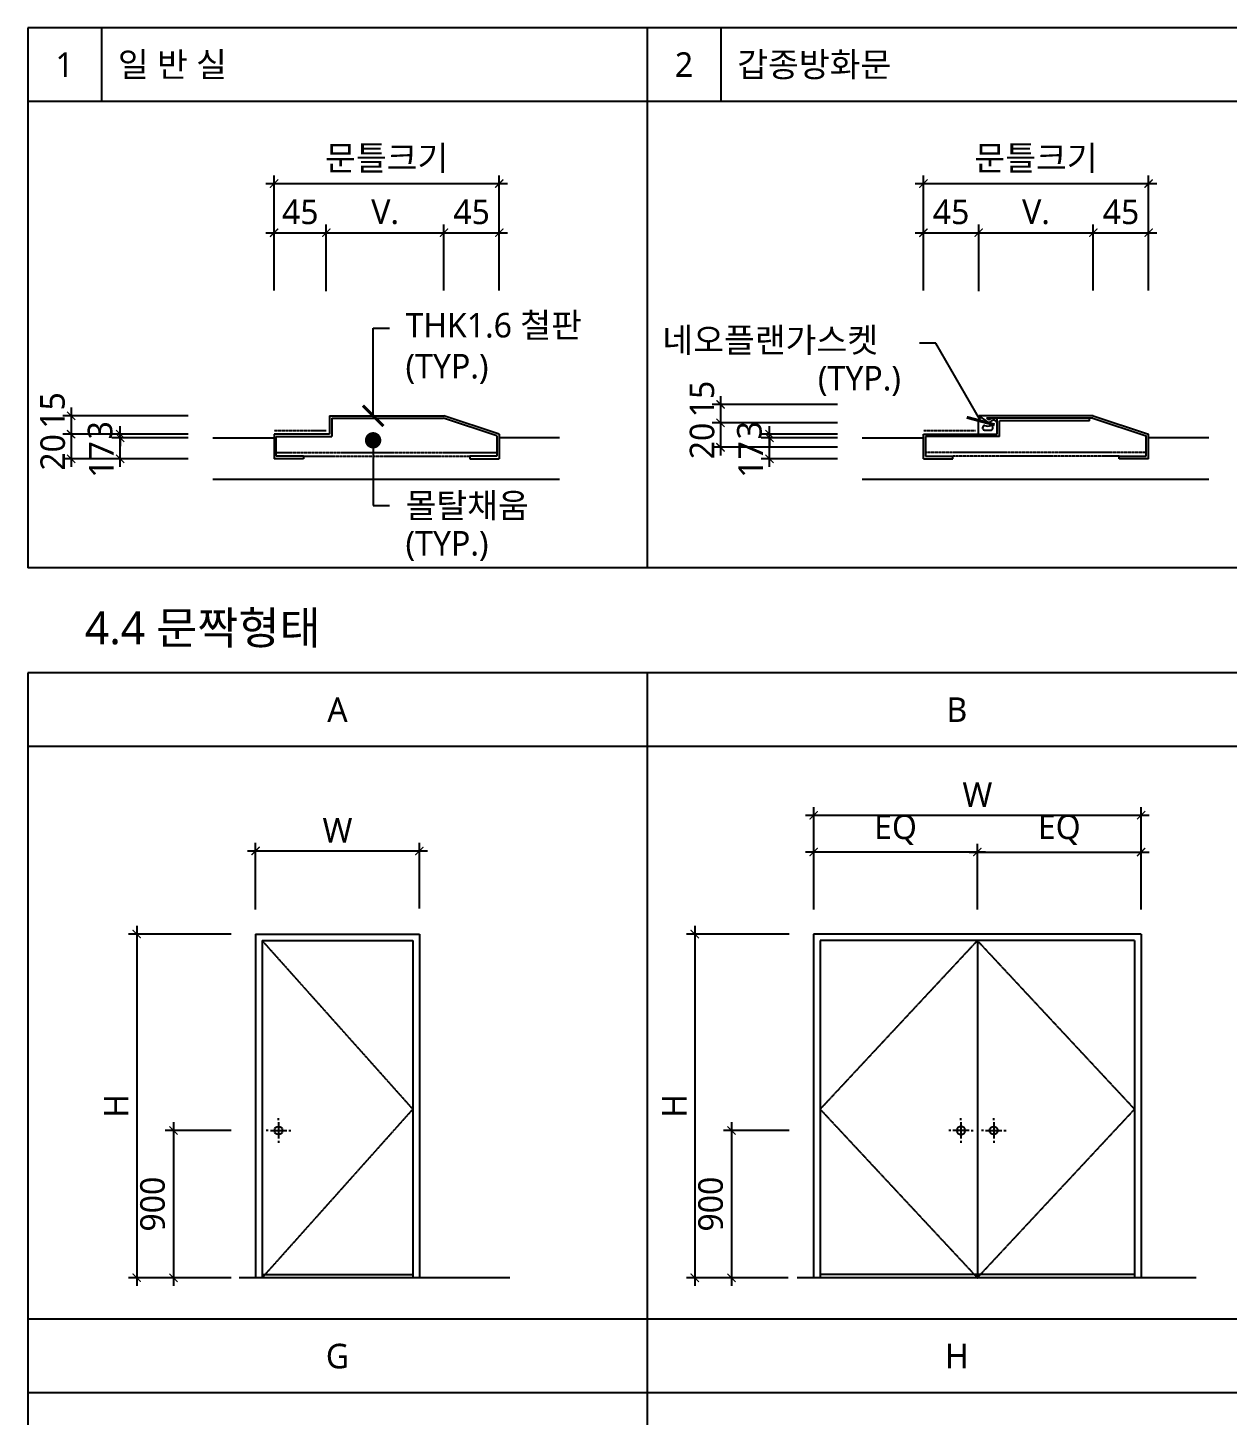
# Model space of a CAD drawing. Header units: inches. Extents: x 10 to 84110, y 29113 to 88513.
# Drawn here: x 27760 to 42412, y 57422 to 74379 of the extents above; entities that cross this region are included whole.
import ezdxf
from ezdxf.enums import TextEntityAlignment as Align

# ---------------------------------------------------------------- set-up
doc = ezdxf.new("R2010")
doc.units = ezdxf.units.IN
doc.header["$MEASUREMENT"] = 0
doc.linetypes.add('DASH_16', pattern=[1.4, 0.7, -0.7])
doc.linetypes.add('HID1-AGI', pattern=[2.25, 1.5, -0.75])
doc.layers.get('Defpoints').update_dxf_attribs({"color": 137})
for name, color, linetype in [('21', 4, 'Continuous'), ('23', 7, 'Continuous'), ('24', 7, 'Continuous'), ('41', 7, 'Continuous'), ('DD', 6, 'HID1-AGI'), ('DIM-INT', 7, 'Continuous'), ('ELE-4', 4, 'Continuous'), ('ELE-7', 7, 'Continuous'), ('F', 4, 'Continuous'), ('SYM-LEAD', 6, 'Continuous'), ('TEXT', 3, 'Continuous'), ('W2', 3, 'Continuous')]:
    doc.layers.add(name, color=color, linetype=linetype)
doc.styles.add('ARIAL', font='malgun.ttf')
doc.styles.add('굴림체(옥산)', font='malgun.ttf')
doc.styles.add('맑은고딕', font='malgun.ttf')
doc.dimstyles.new('CJA', dxfattribs={"dimscale": 300, "dimtxt": 2.7, "dimasz": 1, "dimexe": 2, "dimexo": 3, "dimgap": 1, "dimtad": 1, "dimdec": 0, "dimzin": 1, "dimdsep": 46, "dimlunit": 6, "dimtxsty": '굴림체(옥산)', "dimblk": 'CJDOT', "dimcen": 0.09, "dimdle": 1, "dimclrd": 256, "dimclre": 256, "dimclrt": 3, "dimadec": 0, "dimazin": 0, "dimtfac": 1, "dimtdec": 0, "dimtix": 1, "dimtmove": 2, "dimatfit": 3, "dimldrblk": 'CJDOT', "dimfxl": 1, "dimtolj": 1, "dimtzin": 1, "dimarcsym": 0})
doc.dimstyles.new('DIM-QD 1', dxfattribs={"dimtxt": 3, "dimasz": 1.5, "dimexe": 1, "dimexo": 0, "dimgap": 1, "dimtad": 1, "dimdec": 3, "dimdsep": 46, "dimtxsty": 'ARIAL', "dimblk1": 'ARCHTICK', "dimblk2": 'ARCHTICK', "dimsah": 1, "dimcen": 0, "dimclrd": 256, "dimclre": 256, "dimclrt": 3, "dimazin": 2, "dimtfac": 1, "dimtdec": 3, "dimtix": 1, "dimtmove": 2, "dimatfit": 3, "dimldrblk": 'ARCHTICK', "dimfxl": 1, "dimtolj": 1, "dimtzin": 0, "dimarcsym": 0})

# ---------------------------------------------------------------- blocks, each defined once
blk = doc.blocks.new('_ARCHTICK')
at = {"color": 0, "linetype": 'ByBlock', "const_width": 0.15}
blk.add_lwpolyline([(-0.5, -0.5), (0.5, 0.5)], dxfattribs=at)
blk = doc.blocks.new('*D104')
at = {"layer": 'Defpoints', "color": 0, "transparency": 16777216}
for p in [(33519, 72474), (30769, 70866), (33519, 70866)]:
    blk.add_point(p, dxfattribs=at)
at = {"layer": 'DIM-INT', "color": 7, "lineweight": -2, "transparency": 16777216}
for p, q in [((30669, 72474), (33619, 72474)), ((30769, 71166), (30769, 72574)), ((33519, 71166), (33519, 72574))]:
    blk.add_line(p, q, dxfattribs=at)
at = {"layer": 'DIM-INT', "color": 7, "lineweight": -2, "transparency": 16777216, "xscale": 100, "yscale": 100, "zscale": 100, "rotation": 180}
blk.add_blockref('_ARCHTICK', (30769, 72474), dxfattribs=at)
at = {"layer": 'DIM-INT', "color": 7, "lineweight": -2, "transparency": 16777216, "xscale": 100, "yscale": 100, "zscale": 100}
blk.add_blockref('_ARCHTICK', (33519, 72474), dxfattribs=at)
at = {"layer": 'DIM-INT', "color": 3, "transparency": 16777216, "insert": (32144, 72771), "char_height": 300, "attachment_point": 5, "style": '맑은고딕'}
blk.add_mtext('\\A1;문틀크기', dxfattribs=at)
blk = doc.blocks.new('CJDOT')
blk.add_line((-2, 0), (2, 0))
at = {"const_width": 0.5}
blk.add_lwpolyline([(-0.25, 0, 1), (0.25, 0, 1)], format="xyb", close=True, dxfattribs=at)
blk = doc.blocks.new('*D105')
at = {"layer": 'Defpoints', "color": 0, "transparency": 16777216}
for p in [(32844, 71874), (31406, 70858), (32844, 70866)]:
    blk.add_point(p, dxfattribs=at)
at = {"layer": 'DIM-INT', "color": 7, "lineweight": -2, "transparency": 16777216}
for p, q in [((31406, 71158), (31406, 71974)), ((32844, 71166), (32844, 71974)), ((31306, 71874), (32944, 71874))]:
    blk.add_line(p, q, dxfattribs=at)
at = {"layer": 'DIM-INT', "color": 7, "lineweight": -2, "transparency": 16777216, "xscale": 100, "yscale": 100, "zscale": 100, "rotation": 180}
blk.add_blockref('_ARCHTICK', (31406, 71874), dxfattribs=at)
at = {"layer": 'DIM-INT', "color": 7, "lineweight": -2, "transparency": 16777216, "xscale": 100, "yscale": 100, "zscale": 100}
blk.add_blockref('_ARCHTICK', (32844, 71874), dxfattribs=at)
at = {"layer": 'DIM-INT', "color": 3, "transparency": 16777216, "insert": (32125, 72127), "char_height": 300, "attachment_point": 5, "style": '맑은고딕'}
blk.add_mtext('\\A1;V.', dxfattribs=at)
blk = doc.blocks.new('*D106')
at = {"layer": 'Defpoints', "color": 0, "transparency": 16777216}
for p in [(31406, 71874), (30769, 70866), (31406, 70858)]:
    blk.add_point(p, dxfattribs=at)
at = {"layer": 'DIM-INT', "color": 7, "lineweight": -2, "transparency": 16777216}
for p, q in [((30769, 71166), (30769, 71974)), ((31406, 71158), (31406, 71974)), ((30669, 71874), (31506, 71874))]:
    blk.add_line(p, q, dxfattribs=at)
at = {"layer": 'DIM-INT', "color": 7, "lineweight": -2, "transparency": 16777216, "xscale": 100, "yscale": 100, "zscale": 100, "rotation": 180}
blk.add_blockref('_ARCHTICK', (30769, 71874), dxfattribs=at)
at = {"layer": 'DIM-INT', "color": 7, "lineweight": -2, "transparency": 16777216, "xscale": 100, "yscale": 100, "zscale": 100}
blk.add_blockref('_ARCHTICK', (31406, 71874), dxfattribs=at)
at = {"layer": 'DIM-INT', "color": 3, "transparency": 16777216, "insert": (31088, 72127), "char_height": 300, "attachment_point": 5, "style": '맑은고딕'}
blk.add_mtext('\\A1;45 ', dxfattribs=at)
blk = doc.blocks.new('*D107')
at = {"layer": 'Defpoints', "color": 0, "transparency": 16777216}
for p in [(33519, 71874), (32844, 70866), (33519, 70866)]:
    blk.add_point(p, dxfattribs=at)
at = {"layer": 'DIM-INT', "color": 7, "lineweight": -2, "transparency": 16777216}
for p, q in [((32844, 71166), (32844, 71974)), ((33519, 71166), (33519, 71974)), ((32744, 71874), (33619, 71874))]:
    blk.add_line(p, q, dxfattribs=at)
at = {"layer": 'DIM-INT', "color": 7, "lineweight": -2, "transparency": 16777216, "xscale": 100, "yscale": 100, "zscale": 100, "rotation": 180}
blk.add_blockref('_ARCHTICK', (32844, 71874), dxfattribs=at)
at = {"layer": 'DIM-INT', "color": 7, "lineweight": -2, "transparency": 16777216, "xscale": 100, "yscale": 100, "zscale": 100}
blk.add_blockref('_ARCHTICK', (33519, 71874), dxfattribs=at)
at = {"layer": 'DIM-INT', "color": 3, "transparency": 16777216, "insert": (33181, 72127), "char_height": 300, "attachment_point": 5, "style": '맑은고딕'}
blk.add_mtext('\\A1;45 ', dxfattribs=at)
blk = doc.blocks.new('*D108')
at = {"layer": 'Defpoints', "color": 0, "transparency": 16777216}
for p in [(30019, 69636), (28289, 69411), (30019, 69411)]:
    blk.add_point(p, dxfattribs=at)
at = {"layer": 'DIM-INT', "color": 7, "lineweight": -2, "transparency": 16777216}
for p, q in [((28289, 69736), (28289, 69311)), ((29719, 69636), (28189, 69636)), ((29719, 69411), (28189, 69411))]:
    blk.add_line(p, q, dxfattribs=at)
at = {"layer": 'DIM-INT', "color": 7, "lineweight": -2, "transparency": 16777216, "xscale": 100, "yscale": 100, "zscale": 100}
for p, rotation in [((28289, 69636), 90), ((28289, 69411), 270)]:
    blk.add_blockref('_ARCHTICK', p, dxfattribs=dict(at, rotation=rotation))
at = {"layer": 'DIM-INT', "color": 3, "transparency": 16777216, "insert": (28063, 69701), "char_height": 300, "attachment_point": 5, "rotation": 90, "style": '맑은고딕'}
blk.add_mtext('\\A1;15', dxfattribs=at)
blk = doc.blocks.new('*D109')
at = {"layer": 'Defpoints', "color": 0, "transparency": 16777216}
for p in [(28888, 69411), (30019, 69411), (30019, 69366)]:
    blk.add_point(p, dxfattribs=at)
at = {"layer": 'DIM-INT', "color": 7, "lineweight": -2, "transparency": 16777216}
for p, q in [((29719, 69411), (28788, 69411)), ((29719, 69366), (28788, 69366)), ((28888, 69411), (28888, 69511)), ((28888, 69366), (28888, 69411)), ((28888, 69366), (28888, 69266))]:
    blk.add_line(p, q, dxfattribs=at)
at = {"layer": 'DIM-INT', "color": 7, "lineweight": -2, "transparency": 16777216, "xscale": 100, "yscale": 100, "zscale": 100}
for p, rotation in [((28888, 69411), 270), ((28888, 69366), 90)]:
    blk.add_blockref('_ARCHTICK', p, dxfattribs=dict(at, rotation=rotation))
at = {"layer": 'DIM-INT', "color": 3, "transparency": 16777216, "insert": (28644, 69459), "char_height": 300, "attachment_point": 5, "rotation": 90, "style": '맑은고딕'}
blk.add_mtext('\\A1;3', dxfattribs=at)
blk = doc.blocks.new('*D110')
at = {"layer": 'Defpoints', "color": 0, "transparency": 16777216}
for p in [(28888, 69366), (30019, 69366), (30019, 69111)]:
    blk.add_point(p, dxfattribs=at)
at = {"layer": 'DIM-INT', "color": 7, "lineweight": -2, "transparency": 16777216}
for p, q in [((29719, 69366), (28788, 69366)), ((28888, 69011), (28888, 69466)), ((29719, 69111), (28788, 69111))]:
    blk.add_line(p, q, dxfattribs=at)
at = {"layer": 'DIM-INT', "color": 7, "lineweight": -2, "transparency": 16777216, "xscale": 100, "yscale": 100, "zscale": 100}
for p, rotation in [((28888, 69366), 90), ((28888, 69111), 270)]:
    blk.add_blockref('_ARCHTICK', p, dxfattribs=dict(at, rotation=rotation))
at = {"layer": 'DIM-INT', "color": 3, "transparency": 16777216, "insert": (28657, 69102), "char_height": 300, "attachment_point": 5, "rotation": 90, "style": '맑은고딕'}
blk.add_mtext('\\A1;17', dxfattribs=at)
blk = doc.blocks.new('*D111')
at = {"layer": 'Defpoints', "color": 0, "transparency": 16777216}
for p in [(30019, 69411), (28289, 69111), (30019, 69111)]:
    blk.add_point(p, dxfattribs=at)
at = {"layer": 'DIM-INT', "color": 7, "lineweight": -2, "transparency": 16777216}
for p, q in [((29719, 69411), (28189, 69411)), ((28289, 69511), (28289, 69011)), ((29719, 69111), (28189, 69111))]:
    blk.add_line(p, q, dxfattribs=at)
at = {"layer": 'DIM-INT', "color": 7, "lineweight": -2, "transparency": 16777216, "xscale": 100, "yscale": 100, "zscale": 100}
for p, rotation in [((28289, 69411), 90), ((28289, 69111), 270)]:
    blk.add_blockref('_ARCHTICK', p, dxfattribs=dict(at, rotation=rotation))
at = {"layer": 'DIM-INT', "color": 3, "transparency": 16777216, "insert": (28066, 69189), "char_height": 300, "attachment_point": 5, "rotation": 90, "style": '맑은고딕'}
blk.add_mtext('\\A1;20', dxfattribs=at)
blk = doc.blocks.new('*D112')
at = {"layer": 'Defpoints', "color": 0, "transparency": 16777216}
for p in [(41451, 72474), (38701, 70866), (41451, 70866)]:
    blk.add_point(p, dxfattribs=at)
at = {"layer": 'DIM-INT', "color": 7, "lineweight": -2, "transparency": 16777216}
for p, q in [((38601, 72474), (41551, 72474)), ((38701, 71166), (38701, 72574)), ((41451, 71166), (41451, 72574))]:
    blk.add_line(p, q, dxfattribs=at)
at = {"layer": 'DIM-INT', "color": 7, "lineweight": -2, "transparency": 16777216, "xscale": 100, "yscale": 100, "zscale": 100, "rotation": 180}
blk.add_blockref('_ARCHTICK', (38701, 72474), dxfattribs=at)
at = {"layer": 'DIM-INT', "color": 7, "lineweight": -2, "transparency": 16777216, "xscale": 100, "yscale": 100, "zscale": 100}
blk.add_blockref('_ARCHTICK', (41451, 72474), dxfattribs=at)
at = {"layer": 'DIM-INT', "color": 3, "transparency": 16777216, "insert": (40076, 72771), "char_height": 300, "attachment_point": 5, "style": '맑은고딕'}
blk.add_mtext('\\A1;문틀크기', dxfattribs=at)
blk = doc.blocks.new('*D113')
at = {"layer": 'Defpoints', "color": 0, "transparency": 16777216}
for p in [(40776, 71874), (39376, 70858), (40776, 70866)]:
    blk.add_point(p, dxfattribs=at)
at = {"layer": 'DIM-INT', "color": 7, "lineweight": -2, "transparency": 16777216}
for p, q in [((39376, 71158), (39376, 71974)), ((40776, 71166), (40776, 71974)), ((39276, 71874), (40876, 71874))]:
    blk.add_line(p, q, dxfattribs=at)
at = {"layer": 'DIM-INT', "color": 7, "lineweight": -2, "transparency": 16777216, "xscale": 100, "yscale": 100, "zscale": 100, "rotation": 180}
blk.add_blockref('_ARCHTICK', (39376, 71874), dxfattribs=at)
at = {"layer": 'DIM-INT', "color": 7, "lineweight": -2, "transparency": 16777216, "xscale": 100, "yscale": 100, "zscale": 100}
blk.add_blockref('_ARCHTICK', (40776, 71874), dxfattribs=at)
at = {"layer": 'DIM-INT', "color": 3, "transparency": 16777216, "insert": (40076, 72127), "char_height": 300, "attachment_point": 5, "style": '맑은고딕'}
blk.add_mtext('\\A1;V.', dxfattribs=at)
blk = doc.blocks.new('*D114')
at = {"layer": 'Defpoints', "color": 0, "transparency": 16777216}
for p in [(37951, 69776), (36222, 69551), (37951, 69551)]:
    blk.add_point(p, dxfattribs=at)
at = {"layer": 'DIM-INT', "color": 7, "lineweight": -2, "transparency": 16777216}
for p, q in [((36222, 69876), (36222, 69451)), ((37651, 69776), (36122, 69776)), ((37651, 69551), (36122, 69551))]:
    blk.add_line(p, q, dxfattribs=at)
at = {"layer": 'DIM-INT', "color": 7, "lineweight": -2, "transparency": 16777216, "xscale": 100, "yscale": 100, "zscale": 100}
for p, rotation in [((36222, 69776), 90), ((36222, 69551), 270)]:
    blk.add_blockref('_ARCHTICK', p, dxfattribs=dict(at, rotation=rotation))
at = {"layer": 'DIM-INT', "color": 3, "transparency": 16777216, "insert": (35996, 69841), "char_height": 300, "attachment_point": 5, "rotation": 90, "style": '맑은고딕'}
blk.add_mtext('\\A1;15', dxfattribs=at)
blk = doc.blocks.new('*D115')
at = {"layer": 'Defpoints', "color": 0, "transparency": 16777216}
for p in [(36820, 69411), (37951, 69411), (37951, 69366)]:
    blk.add_point(p, dxfattribs=at)
at = {"layer": 'DIM-INT', "color": 7, "lineweight": -2, "transparency": 16777216}
for p, q in [((37651, 69411), (36720, 69411)), ((37651, 69366), (36720, 69366)), ((36820, 69411), (36820, 69511)), ((36820, 69366), (36820, 69411)), ((36820, 69366), (36820, 69266))]:
    blk.add_line(p, q, dxfattribs=at)
at = {"layer": 'DIM-INT', "color": 7, "lineweight": -2, "transparency": 16777216, "xscale": 100, "yscale": 100, "zscale": 100}
for p, rotation in [((36820, 69411), 270), ((36820, 69366), 90)]:
    blk.add_blockref('_ARCHTICK', p, dxfattribs=dict(at, rotation=rotation))
at = {"layer": 'DIM-INT', "color": 3, "transparency": 16777216, "insert": (36576, 69459), "char_height": 300, "attachment_point": 5, "rotation": 90, "style": '맑은고딕'}
blk.add_mtext('\\A1;3', dxfattribs=at)
blk = doc.blocks.new('*D116')
at = {"layer": 'Defpoints', "color": 0, "transparency": 16777216}
for p in [(36820, 69366), (37951, 69366), (37951, 69111)]:
    blk.add_point(p, dxfattribs=at)
at = {"layer": 'DIM-INT', "color": 7, "lineweight": -2, "transparency": 16777216}
for p, q in [((37651, 69366), (36720, 69366)), ((36820, 69011), (36820, 69466)), ((37651, 69111), (36720, 69111))]:
    blk.add_line(p, q, dxfattribs=at)
at = {"layer": 'DIM-INT', "color": 7, "lineweight": -2, "transparency": 16777216, "xscale": 100, "yscale": 100, "zscale": 100}
for p, rotation in [((36820, 69366), 90), ((36820, 69111), 270)]:
    blk.add_blockref('_ARCHTICK', p, dxfattribs=dict(at, rotation=rotation))
at = {"layer": 'DIM-INT', "color": 3, "transparency": 16777216, "insert": (36589, 69102), "char_height": 300, "attachment_point": 5, "rotation": 90, "style": '맑은고딕'}
blk.add_mtext('\\A1;17', dxfattribs=at)
blk = doc.blocks.new('*D117')
at = {"layer": 'Defpoints', "color": 0, "transparency": 16777216}
for p in [(37951, 69551), (36222, 69251), (37951, 69251)]:
    blk.add_point(p, dxfattribs=at)
at = {"layer": 'DIM-INT', "color": 7, "lineweight": -2, "transparency": 16777216}
for p, q in [((37651, 69551), (36122, 69551)), ((36222, 69651), (36222, 69151)), ((37651, 69251), (36122, 69251))]:
    blk.add_line(p, q, dxfattribs=at)
at = {"layer": 'DIM-INT', "color": 7, "lineweight": -2, "transparency": 16777216, "xscale": 100, "yscale": 100, "zscale": 100}
for p, rotation in [((36222, 69551), 90), ((36222, 69251), 270)]:
    blk.add_blockref('_ARCHTICK', p, dxfattribs=dict(at, rotation=rotation))
at = {"layer": 'DIM-INT', "color": 3, "transparency": 16777216, "insert": (35998, 69328), "char_height": 300, "attachment_point": 5, "rotation": 90, "style": '맑은고딕'}
blk.add_mtext('\\A1;20', dxfattribs=at)
blk = doc.blocks.new('*D118')
at = {"layer": 'Defpoints', "color": 0, "transparency": 16777216}
for p in [(39376, 71874), (38701, 70866), (39376, 70858)]:
    blk.add_point(p, dxfattribs=at)
at = {"layer": 'DIM-INT', "color": 7, "lineweight": -2, "transparency": 16777216}
for p, q in [((38701, 71166), (38701, 71974)), ((39376, 71158), (39376, 71974)), ((38601, 71874), (39476, 71874))]:
    blk.add_line(p, q, dxfattribs=at)
at = {"layer": 'DIM-INT', "color": 7, "lineweight": -2, "transparency": 16777216, "xscale": 100, "yscale": 100, "zscale": 100, "rotation": 180}
blk.add_blockref('_ARCHTICK', (38701, 71874), dxfattribs=at)
at = {"layer": 'DIM-INT', "color": 7, "lineweight": -2, "transparency": 16777216, "xscale": 100, "yscale": 100, "zscale": 100}
blk.add_blockref('_ARCHTICK', (39376, 71874), dxfattribs=at)
at = {"layer": 'DIM-INT', "color": 3, "transparency": 16777216, "insert": (39039, 72127), "char_height": 300, "attachment_point": 5, "style": '맑은고딕'}
blk.add_mtext('\\A1;45 ', dxfattribs=at)
blk = doc.blocks.new('*D119')
at = {"layer": 'Defpoints', "color": 0, "transparency": 16777216}
for p in [(41451, 71874), (40776, 70866), (41451, 70866)]:
    blk.add_point(p, dxfattribs=at)
at = {"layer": 'DIM-INT', "color": 7, "lineweight": -2, "transparency": 16777216}
for p, q in [((40776, 71166), (40776, 71974)), ((41451, 71166), (41451, 71974)), ((40676, 71874), (41551, 71874))]:
    blk.add_line(p, q, dxfattribs=at)
at = {"layer": 'DIM-INT', "color": 7, "lineweight": -2, "transparency": 16777216, "xscale": 100, "yscale": 100, "zscale": 100, "rotation": 180}
blk.add_blockref('_ARCHTICK', (40776, 71874), dxfattribs=at)
at = {"layer": 'DIM-INT', "color": 7, "lineweight": -2, "transparency": 16777216, "xscale": 100, "yscale": 100, "zscale": 100}
blk.add_blockref('_ARCHTICK', (41451, 71874), dxfattribs=at)
at = {"layer": 'DIM-INT', "color": 3, "transparency": 16777216, "insert": (41114, 72127), "char_height": 300, "attachment_point": 5, "style": '맑은고딕'}
blk.add_mtext('\\A1;45 ', dxfattribs=at)
blk = doc.blocks.new('RD')
for p, q in [((-1.25, 0), (-1.5, 0)), ((-1, 0), (1, 0)), ((0, 1.25), (0, 1.5)), ((0, 1), (0, -1)), ((1.25, 0), (1.5, 0)), ((0, -1.25), (0, -1.5))]:
    blk.add_line(p, q)
blk.add_circle((0, 0), 0.5)
blk = doc.blocks.new('*D138')
at = {"layer": 'Defpoints', "color": 0, "transparency": 16777216}
for p in [(32543, 64319), (30543, 63302), (32543, 63314)]:
    blk.add_point(p, dxfattribs=at)
at = {"layer": 'DIM-INT', "color": 7, "lineweight": -2, "transparency": 16777216}
for p, q in [((30443, 64319), (32643, 64319)), ((30543, 63602), (30543, 64419)), ((32543, 63614), (32543, 64419))]:
    blk.add_line(p, q, dxfattribs=at)
at = {"layer": 'DIM-INT', "color": 7, "lineweight": -2, "transparency": 16777216, "xscale": 100, "yscale": 100, "zscale": 100, "rotation": 180}
blk.add_blockref('_ARCHTICK', (30543, 64319), dxfattribs=at)
at = {"layer": 'DIM-INT', "color": 7, "lineweight": -2, "transparency": 16777216, "xscale": 100, "yscale": 100, "zscale": 100}
blk.add_blockref('_ARCHTICK', (32543, 64319), dxfattribs=at)
at = {"layer": 'DIM-INT', "color": 3, "transparency": 16777216, "insert": (31543, 64569), "char_height": 300, "attachment_point": 5, "style": '맑은고딕'}
blk.add_mtext('\\A1;W', dxfattribs=at)
blk = doc.blocks.new('*D139')
at = {"layer": 'Defpoints', "color": 0, "transparency": 16777216}
for p in [(30543, 60902), (29540, 59102), (30543, 59102)]:
    blk.add_point(p, dxfattribs=at)
at = {"layer": 'DIM-INT', "color": 7, "lineweight": -2, "transparency": 16777216}
for p, q in [((30243, 60902), (29440, 60902)), ((29540, 61002), (29540, 59002)), ((30243, 59102), (29440, 59102))]:
    blk.add_line(p, q, dxfattribs=at)
at = {"layer": 'DIM-INT', "color": 7, "lineweight": -2, "transparency": 16777216, "xscale": 100, "yscale": 100, "zscale": 100}
for p, rotation in [((29540, 60902), 90), ((29540, 59102), 270)]:
    blk.add_blockref('_ARCHTICK', p, dxfattribs=dict(at, rotation=rotation))
at = {"layer": 'DIM-INT', "color": 3, "transparency": 16777216, "insert": (29285, 60002), "char_height": 300, "attachment_point": 5, "rotation": 90, "style": '맑은고딕'}
blk.add_mtext('\\A1;900', dxfattribs=at)
blk = doc.blocks.new('*D140')
at = {"layer": 'Defpoints', "color": 0, "transparency": 16777216}
for p in [(30543, 63302), (29090, 59102), (30543, 59102)]:
    blk.add_point(p, dxfattribs=at)
at = {"layer": 'DIM-INT', "color": 7, "lineweight": -2, "transparency": 16777216}
for p, q in [((30243, 63302), (28990, 63302)), ((29090, 63402), (29090, 59002)), ((30243, 59102), (28990, 59102))]:
    blk.add_line(p, q, dxfattribs=at)
at = {"layer": 'DIM-INT', "color": 7, "lineweight": -2, "transparency": 16777216, "xscale": 100, "yscale": 100, "zscale": 100}
for p, rotation in [((29090, 63302), 90), ((29090, 59102), 270)]:
    blk.add_blockref('_ARCHTICK', p, dxfattribs=dict(at, rotation=rotation))
at = {"layer": 'DIM-INT', "color": 3, "transparency": 16777216, "insert": (28840, 61202), "char_height": 300, "attachment_point": 5, "rotation": 90, "style": '맑은고딕'}
blk.add_mtext('\\A1;H', dxfattribs=at)
blk = doc.blocks.new('*D141')
at = {"layer": 'Defpoints', "color": 0, "transparency": 16777216}
for p in [(37360, 60902), (36357, 59102), (37349, 59102)]:
    blk.add_point(p, dxfattribs=at)
at = {"layer": 'DIM-INT', "color": 7, "lineweight": -2, "transparency": 16777216}
for p, q in [((37060, 60902), (36257, 60902)), ((36357, 61002), (36357, 59002)), ((37049, 59102), (36257, 59102))]:
    blk.add_line(p, q, dxfattribs=at)
at = {"layer": 'DIM-INT', "color": 7, "lineweight": -2, "transparency": 16777216, "xscale": 100, "yscale": 100, "zscale": 100}
for p, rotation in [((36357, 60902), 90), ((36357, 59102), 270)]:
    blk.add_blockref('_ARCHTICK', p, dxfattribs=dict(at, rotation=rotation))
at = {"layer": 'DIM-INT', "color": 3, "transparency": 16777216, "insert": (36102, 60002), "char_height": 300, "attachment_point": 5, "rotation": 90, "style": '맑은고딕'}
blk.add_mtext('\\A1;900', dxfattribs=at)
blk = doc.blocks.new('*D142')
at = {"layer": 'Defpoints', "color": 0, "transparency": 16777216}
for p in [(37360, 63302), (35907, 59102), (37349, 59102)]:
    blk.add_point(p, dxfattribs=at)
at = {"layer": 'DIM-INT', "color": 7, "lineweight": -2, "transparency": 16777216}
for p, q in [((37060, 63302), (35807, 63302)), ((35907, 63402), (35907, 59002)), ((37049, 59102), (35807, 59102))]:
    blk.add_line(p, q, dxfattribs=at)
at = {"layer": 'DIM-INT', "color": 7, "lineweight": -2, "transparency": 16777216, "xscale": 100, "yscale": 100, "zscale": 100}
for p, rotation in [((35907, 63302), 90), ((35907, 59102), 270)]:
    blk.add_blockref('_ARCHTICK', p, dxfattribs=dict(at, rotation=rotation))
at = {"layer": 'DIM-INT', "color": 3, "transparency": 16777216, "insert": (35657, 61202), "char_height": 300, "attachment_point": 5, "rotation": 90, "style": '맑은고딕'}
blk.add_mtext('\\A1;H', dxfattribs=at)
blk = doc.blocks.new('*D143')
at = {"layer": 'Defpoints', "color": 0, "transparency": 16777216}
for p in [(41360, 64305), (39360, 63302), (41360, 63302)]:
    blk.add_point(p, dxfattribs=at)
at = {"layer": 'DIM-INT', "color": 7, "lineweight": -2, "transparency": 16777216}
for p, q in [((39260, 64305), (41460, 64305)), ((39360, 63602), (39360, 64405)), ((41360, 63602), (41360, 64405))]:
    blk.add_line(p, q, dxfattribs=at)
at = {"layer": 'DIM-INT', "color": 7, "lineweight": -2, "transparency": 16777216, "xscale": 100, "yscale": 100, "zscale": 100, "rotation": 180}
blk.add_blockref('_ARCHTICK', (39360, 64305), dxfattribs=at)
at = {"layer": 'DIM-INT', "color": 7, "lineweight": -2, "transparency": 16777216, "xscale": 100, "yscale": 100, "zscale": 100}
blk.add_blockref('_ARCHTICK', (41360, 64305), dxfattribs=at)
at = {"layer": 'DIM-INT', "color": 3, "transparency": 16777216, "insert": (40360, 64577), "char_height": 300, "attachment_point": 5, "style": '맑은고딕'}
blk.add_mtext('\\A1;EQ', dxfattribs=at)
blk = doc.blocks.new('*D144')
at = {"layer": 'Defpoints', "color": 0, "transparency": 16777216}
for p in [(41360, 64755), (37360, 63302), (41360, 63302)]:
    blk.add_point(p, dxfattribs=at)
at = {"layer": 'DIM-INT', "color": 7, "lineweight": -2, "transparency": 16777216}
for p, q in [((37360, 63602), (37360, 64855)), ((41360, 63602), (41360, 64855)), ((37260, 64755), (41460, 64755))]:
    blk.add_line(p, q, dxfattribs=at)
at = {"layer": 'DIM-INT', "color": 7, "lineweight": -2, "transparency": 16777216, "xscale": 100, "yscale": 100, "zscale": 100, "rotation": 180}
blk.add_blockref('_ARCHTICK', (37360, 64755), dxfattribs=at)
at = {"layer": 'DIM-INT', "color": 7, "lineweight": -2, "transparency": 16777216, "xscale": 100, "yscale": 100, "zscale": 100}
blk.add_blockref('_ARCHTICK', (41360, 64755), dxfattribs=at)
at = {"layer": 'DIM-INT', "color": 3, "transparency": 16777216, "insert": (39360, 65005), "char_height": 300, "attachment_point": 5, "style": '맑은고딕'}
blk.add_mtext('\\A1;W', dxfattribs=at)
blk = doc.blocks.new('*D145')
at = {"layer": 'Defpoints', "color": 0, "transparency": 16777216}
for p in [(37360, 64305), (37360, 63302), (39360, 63302)]:
    blk.add_point(p, dxfattribs=at)
at = {"layer": 'DIM-INT', "color": 7, "lineweight": -2, "transparency": 16777216}
for p, q in [((39460, 64305), (37260, 64305)), ((37360, 63602), (37360, 64405)), ((39360, 63602), (39360, 64405))]:
    blk.add_line(p, q, dxfattribs=at)
at = {"layer": 'DIM-INT', "color": 7, "lineweight": -2, "transparency": 16777216, "xscale": 100, "yscale": 100, "zscale": 100, "rotation": 180}
blk.add_blockref('_ARCHTICK', (37360, 64305), dxfattribs=at)
at = {"layer": 'DIM-INT', "color": 7, "lineweight": -2, "transparency": 16777216, "xscale": 100, "yscale": 100, "zscale": 100}
blk.add_blockref('_ARCHTICK', (39360, 64305), dxfattribs=at)
at = {"layer": 'DIM-INT', "color": 3, "transparency": 16777216, "insert": (38360, 64577), "char_height": 300, "attachment_point": 5, "style": '맑은고딕'}
blk.add_mtext('\\A1;EQ', dxfattribs=at)

msp = doc.modelspace()

# ---------------------------------------------------------------- linework, layer by layer
at = {"layer": '21', "color": 1, "linetype": 'Continuous'}
for p, q in [((39371, 69575.1), (39371, 69411.4)), ((39445.4, 69460.9), (39527.7, 69460.9))]:
    msp.add_line(p, q, dxfattribs=at)
at = {"layer": '21', "color": 7, "linetype": 'Continuous'}
for p, q in [((40771.2, 69606.4), (39473, 69606.4)), ((39473, 69606.4), (39501.2, 69587.1)), ((39530.1, 69606.4), (39501.2, 69587.1)), ((40731.1, 69576.4), (39631.1, 69576.4)), ((39631.1, 69381.4), (39631.1, 69576.4)), ((40731.1, 69576.4), (40731.1, 69606.4)), ((40771.2, 69606.4), (41421.1, 69389.8)), ((39631.1, 69381.4), (38727.5, 69381.4)), ((38727.5, 69381.4), (38727.5, 69141.4)), ((41421.1, 69141.4), (41421.1, 69389.8)), ((38727.5, 69141.4), (39061.1, 69141.4)), ((41091.1, 69141.4), (41421.1, 69141.4))]:
    msp.add_line(p, q, dxfattribs=at)
at = {"layer": '21', "linetype": 'Continuous'}
for p, q in [((30018.8, 69366.4), (30768.8, 69366.4)), ((34253.8, 69366.4), (33518.8, 69366.4)), ((37951.1, 69366.4), (38701.1, 69366.4)), ((42186.1, 69366.4), (41451.1, 69366.4))]:
    msp.add_line(p, q, dxfattribs=at)
at = {"layer": '21', "color": 1, "linetype": 'Continuous'}
for centre, radius, start, end in [((39403.8, 69577.8), 32.9, 62.52094, 184.74558), ((39558.4, 69539.8), 43.1, 8.06434, 141.21055), ((39452.8, 69489.8), 29.9, 99.29675, 255.55667), ((39486.5, 69607.7), 96.5, 246.45821, 293.5554), ((39520.2, 69489.8), 29.9, 284.48976, 80.70325)]:
    msp.add_arc(centre, radius, start, end, dxfattribs=at)
at = {"layer": '23', "linetype": 'Continuous'}
for p, q in [((40776.1, 69636.4), (39376.1, 69636.4)), ((39376.1, 69636.4), (39501, 69550.9)), ((39501, 69550.9), (39584.2, 69606.4)), ((39601.1, 69411.4), (39601.1, 69606.4)), ((40776.1, 69636.4), (41451.1, 69411.4)), ((38701.1, 69411.4), (39601.1, 69411.4)), ((38701.1, 69111.4), (38701.1, 69411.4)), ((41451.1, 69111.4), (41451.1, 69411.4)), ((38701.1, 69111.4), (39061.1, 69111.4)), ((39061.1, 69111.4), (39061.1, 69141.4)), ((41091.1, 69111.4), (41091.1, 69141.4)), ((41451.1, 69111.4), (41091.1, 69111.4))]:
    msp.add_line(p, q, dxfattribs=at)
at = {"layer": '24', "color": 9, "linetype": 'DASH_16', "ltscale": 2}
for p, q in [((30768.8, 69456.4), (31406.3, 69456.4)), ((38701.1, 69456.4), (39338.6, 69456.4)), ((30795.2, 69186.4), (33488.8, 69186.4)), ((41421.1, 69186.4), (38727.5, 69186.4)), ((31128.8, 69141.4), (33158.8, 69141.4)), ((41091.1, 69141.4), (39061.1, 69141.4))]:
    msp.add_line(p, q, dxfattribs=at)
at = {"layer": '24', "linetype": 'Continuous'}
for p, q in [((34253.8, 68857.5), (30018.8, 68857.5)), ((42186.1, 68857.5), (37951.1, 68857.5))]:
    msp.add_line(p, q, dxfattribs=at)
at = {"layer": '41', "color": 3, "linetype": 'Continuous'}
for p, q in [((31443.8, 69636.4), (32843.8, 69636.4)), ((31443.8, 69636.4), (31443.8, 69411.4)), ((33518.8, 69411.4), (32843.8, 69636.4)), ((31443.8, 69411.4), (30768.8, 69411.4)), ((30768.8, 69411.4), (30768.8, 69111.4)), ((33518.8, 69411.4), (33518.8, 69111.4)), ((31128.8, 69111.4), (30768.8, 69111.4)), ((31128.8, 69141.4), (31128.8, 69111.4)), ((33158.8, 69141.4), (33158.8, 69111.4)), ((33158.8, 69111.4), (33518.8, 69111.4))]:
    msp.add_line(p, q, dxfattribs=at)
at = {"layer": '41', "color": 7, "linetype": 'Continuous'}
for p, q in [((31473.8, 69606.4), (32838.9, 69606.4)), ((31473.8, 69606.4), (31473.8, 69381.4)), ((33488.8, 69389.8), (32838.9, 69606.4)), ((30795.2, 69381.4), (31473.8, 69381.4)), ((30795.2, 69141.4), (30795.2, 69381.4)), ((33488.8, 69389.8), (33488.8, 69141.4)), ((31128.8, 69141.4), (30795.2, 69141.4)), ((33488.8, 69141.4), (33158.8, 69141.4))]:
    msp.add_line(p, q, dxfattribs=at)
at = {"layer": 'DD'}
for p, q in [((30622.9, 63222.3), (32462.9, 61162.3)), ((39359.5, 63222.3), (37439.5, 61162.3)), ((39359.5, 63222.3), (41279.5, 61162.3)), ((32462.9, 61162.3), (30622.9, 59102.3)), ((37439.5, 61162.3), (39359.5, 59102.3)), ((41279.5, 61162.3), (39359.5, 59102.3))]:
    msp.add_line(p, q, dxfattribs=at)
at = {"layer": 'ELE-4'}
for p, q in [((27759.5, 74378.8), (27759.5, 67778.8)), ((73159.5, 74378.8), (27759.5, 74378.8)), ((73159.5, 67778.8), (27759.5, 67778.8)), ((27759.5, 66495.4), (27759.5, 50695.4)), ((73159.5, 66495.4), (27759.5, 66495.4)), ((73159.5, 58595.4), (27759.5, 58595.4))]:
    msp.add_line(p, q, dxfattribs=at)
at = {"layer": 'ELE-7'}
for p, q in [((28659.5, 74378.8), (28659.5, 73478.8)), ((35326.2, 74378.8), (35326.2, 67778.8)), ((36226.2, 74378.8), (36226.2, 73478.8)), ((73159.5, 73478.8), (27759.5, 73478.8)), ((35326.2, 66495.4), (35326.2, 50695.4)), ((73159.5, 65595.4), (27759.5, 65595.4)), ((73159.5, 57695.4), (27759.5, 57695.4))]:
    msp.add_line(p, q, dxfattribs=at)
at = {"layer": 'F'}
for p, q in [((30622.9, 63222.3), (32462.9, 63222.3)), ((30622.9, 63222.3), (30622.9, 59102.3)), ((32462.9, 63222.3), (32462.9, 59102.3)), ((37439.5, 63222.3), (37439.5, 59102.3)), ((41279.5, 63222.3), (37439.5, 63222.3)), ((39359.5, 63222.3), (39359.5, 59102.3)), ((41279.5, 63222.3), (41279.5, 59102.3)), ((30622.9, 59142.3), (32462.9, 59142.3)), ((41279.5, 59142.3), (37439.5, 59142.3))]:
    msp.add_line(p, q, dxfattribs=at)
at = {"layer": 'W2'}
for p, q in [((30542.9, 63302.3), (32542.9, 63302.3)), ((30542.9, 63302.3), (30542.9, 59102.3)), ((32542.9, 63302.3), (32542.9, 59102.3)), ((37359.5, 63302.3), (37359.5, 59102.3)), ((41359.5, 63302.3), (37359.5, 63302.3)), ((41359.5, 63302.3), (41359.5, 59102.3)), ((33646.8, 59102.3), (30342.9, 59102.3)), ((42032, 59102.3), (37159.5, 59102.3))]:
    msp.add_line(p, q, dxfattribs=at)

# ---------------------------------------------------------------- block references
at = {"layer": 'F', "yscale": 100, "zscale": 100}
for p, xscale in [((30822.9, 60902.3), 100), ((39159.5, 60902.3), -100), ((39559.5, 60902.3), 100)]:
    msp.add_blockref('RD', p, dxfattribs=dict(at, xscale=xscale))

# ---------------------------------------------------------------- texts
at = {"layer": 'TEXT', "style": '맑은고딕'}
for s, height, p in [('일 반 실', 300, (28859.5, 73928.8)), ('갑종방화문', 300, (36426.2, 73928.8)), ('4.4 문짝형태', 400, (28457.9, 67045.4))]:
    msp.add_text(s, height=height, dxfattribs=at).set_placement(p, align=Align.MIDDLE_LEFT)
for s, p in [('1', (28209.5, 73928.8)), ('2', (35776.2, 73928.8))]:
    msp.add_text(s, height=300, dxfattribs=at).set_placement(p, align=Align.MIDDLE_CENTER)
at = {"layer": 'TEXT', "color": 3, "style": '맑은고딕'}
for s, p in [('THK1.6 철판', (32374.1, 70593.4)), ('네오플랜가스켓', (35511.5, 70412.5)), ('(TYP.)', (32374.1, 70093.4)), ('(TYP.)', (37411.7, 69946.5)), ('몰탈채움', (32374.1, 68389.9)), ('(TYP.)', (32374.1, 67929))]:
    msp.add_text(s, height=300, dxfattribs=at).set_placement(p)
at = {"layer": 'TEXT', "style": '맑은고딕'}
for s, p in [('A', (31542.9, 66045.4)), ('B', (39109.5, 66045.4)), ('G', (31542.9, 58145.4)), ('H', (39109.5, 58145.4))]:
    msp.add_text(s, height=300, dxfattribs=at).set_placement(p, align=Align.MIDDLE)

# ---------------------------------------------------------------- dimensions: what is measured, and where the dimension line sits
at = {"layer": 'DIM-INT'}
for base, p1, p2, text, picture, middle in [((33518.8, 72474.4), (30768.8, 70866.4), (33518.8, 70866.4), '문틀크기', '*D104', (32143.8, 72771)), ((41451.1, 72474.4), (38701.1, 70866.4), (41451.1, 70866.4), '문틀크기', '*D112', (40076.1, 72771)), ((31406.3, 71874.4), (30768.8, 70866.4), (31406.3, 70858.1), '45 ', '*D106', (31087.6, 72127)), ((32843.8, 71874.4), (31406.3, 70858.1), (32843.8, 70866.4), 'V.', '*D105', (32125.1, 72126.7)), ((33518.8, 71874.4), (32843.8, 70866.4), (33518.8, 70866.4), '45 ', '*D107', (33181.3, 72127)), ((39376.1, 71874.4), (38701.1, 70866.4), (39376.1, 70858.1), '45 ', '*D118', (39038.6, 72127)), ((40776.1, 71874.4), (39376.1, 70858.1), (40776.1, 70866.4), 'V.', '*D113', (40076.1, 72126.7)), ((41451.1, 71874.4), (40776.1, 70866.4), (41451.1, 70866.4), '45 ', '*D119', (41113.6, 72127)), ((41359.5, 64754.8), (37359.5, 63302.3), (41359.5, 63302.3), 'W', '*D144', (39359.5, 65004.8)), ((32542.9, 64318.7), (30542.9, 63302.3), (32542.9, 63313.9), 'W', '*D138', (31542.9, 64568.7)), ((41359.5, 64304.8), (39359.5, 63302.3), (41359.5, 63302.3), 'EQ', '*D143', (40359.5, 64577.4))]:
    dim = msp.add_linear_dim(base=base, p1=p1, p2=p2, text=text, dimstyle='CJA', override={"dimscale": 100, "dimtxt": 3, "dimexe": 1, "dimlunit": 2, "dimtxsty": '맑은고딕', "dimblk1": 'ARCHTICK', "dimblk2": 'ARCHTICK', "dimsah": 1, "dimclrd": 7, "dimclre": 7}, dxfattribs=at)
    dim.commit()
    dim.dimension.update_dxf_attribs({"geometry": picture, "text_midpoint": middle})
for base, p1, p2, text, picture, middle in [((36221.6, 69551.3), (37951.1, 69776.3), (37951.1, 69551.3), '15', '*D114', (35995.6, 69840.9)), ((28289.3, 69411.4), (30018.8, 69636.4), (30018.8, 69411.4), '15', '*D108', (28063.3, 69701)), ((28887.8, 69411.4), (30018.8, 69366.4), (30018.8, 69411.4), '3', '*D109', (28643.9, 69459.2)), ((36221.6, 69251.3), (37951.1, 69551.3), (37951.1, 69251.3), '20', '*D117', (35997.9, 69328.4)), ((36820.1, 69411.4), (37951.1, 69366.4), (37951.1, 69411.4), '3', '*D115', (36576.2, 69459.2)), ((28289.3, 69111.4), (30018.8, 69411.4), (30018.8, 69111.4), '20', '*D111', (28065.6, 69188.5)), ((28887.8, 69366.4), (30018.8, 69111.4), (30018.8, 69366.4), '17', '*D110', (28656.6, 69101.8)), ((36820.1, 69366.4), (37951.1, 69111.4), (37951.1, 69366.4), '17', '*D116', (36588.8, 69101.8))]:
    dim = msp.add_linear_dim(base=base, p1=p1, p2=p2, angle=90, text=text, dimstyle='CJA', override={"dimscale": 100, "dimtxt": 3, "dimexe": 1, "dimlunit": 2, "dimtxsty": '맑은고딕', "dimblk1": 'ARCHTICK', "dimblk2": 'ARCHTICK', "dimsah": 1, "dimclrd": 7, "dimclre": 7}, dxfattribs=at)
    dim.commit()
    dim.dimension.update_dxf_attribs({"geometry": picture, "text_midpoint": middle, "dimtype": 160})
for base, p1, p2, angle, text, picture, middle in [((37359.5, 64304.8), (39359.5, 63302.3), (37359.5, 63302.3), 180, 'EQ', '*D145', (38359.5, 64577.4)), ((29090.4, 59102.3), (30542.9, 63302.3), (30542.9, 59102.3), 270, 'H', '*D140', (28840.4, 61202.3)), ((35907.1, 59102.3), (37359.5, 63302.3), (37349.1, 59102.3), 270, 'H', '*D142', (35657.1, 61202.3)), ((29540.4, 59102.3), (30542.9, 60902.3), (30542.9, 59102.3), 270, '900', '*D139', (29285.4, 60002.3)), ((36357.1, 59102.3), (37359.5, 60902.3), (37349.1, 59102.3), 270, '900', '*D141', (36102.1, 60002.3))]:
    dim = msp.add_linear_dim(base=base, p1=p1, p2=p2, angle=angle, text=text, dimstyle='CJA', override={"dimscale": 100, "dimtxt": 3, "dimexe": 1, "dimlunit": 2, "dimtxsty": '맑은고딕', "dimblk1": 'ARCHTICK', "dimblk2": 'ARCHTICK', "dimsah": 1, "dimclrd": 7, "dimclre": 7}, dxfattribs=at)
    dim.commit()
    dim.dimension.update_dxf_attribs({"geometry": picture, "text_midpoint": middle})

# ---------------------------------------------------------------- leaders
at = {"layer": 'SYM-LEAD', "color": 6}
for points, override in [([(31978.2, 69636.4), (31978.2, 70705.6), (32178.2, 70705.6)], {"dimscale": 100, "dimasz": 2.5, "dimtad": 0, "dimclrd": 6}), ([(39400.8, 69572), (38850.8, 70524.6), (38650.8, 70524.6)], {"dimscale": 100, "dimasz": 2.5, "dimtad": 0, "dimclrd": 6}), ([(31978.2, 69336.9), (31978.2, 68541.1), (32178.2, 68541.1)], {"dimscale": 100, "dimasz": 2, "dimtad": 0, "dimclrd": 6, "dimldrblk": 'DOT'})]:
    msp.add_leader(points, dimstyle='DIM-QD 1', override=override, dxfattribs=at)

doc.saveas('drawing.dxf')
